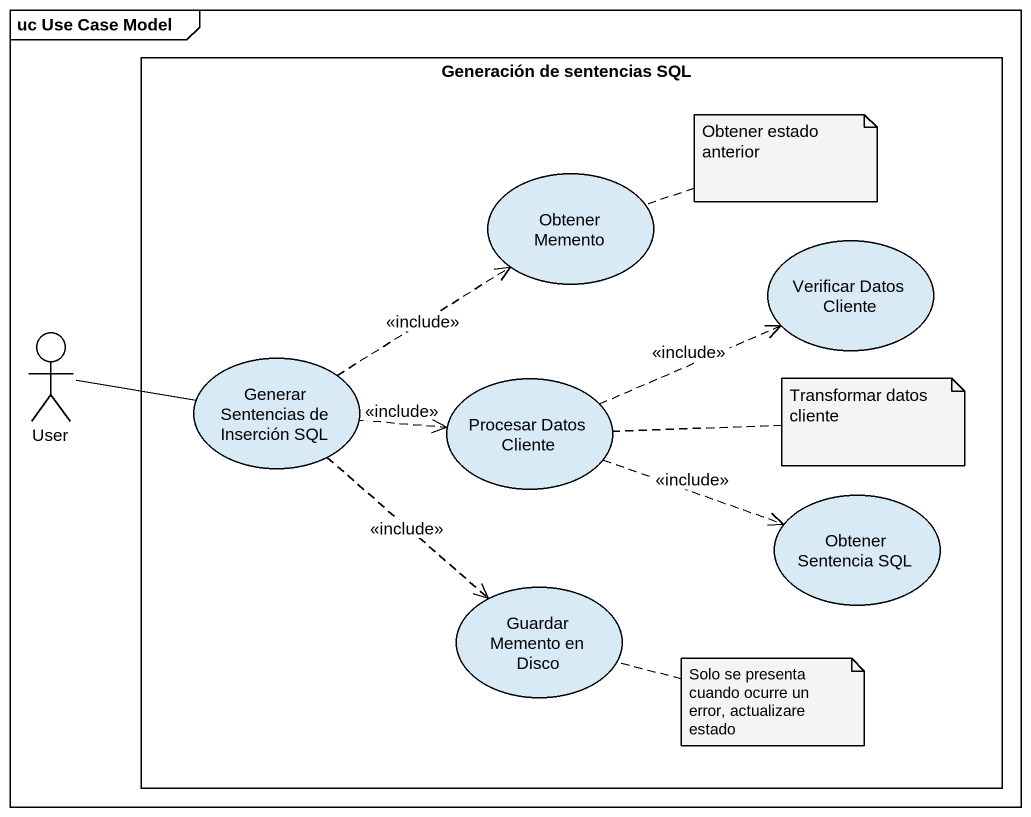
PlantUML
@startuml
mainframe uc Use Case Model
rectangle "Generación de sentencias SQL" as Generación_de_sentencias_SQL {
  usecase "Obtener Memento" as Obtener_Memento
  usecase "Verificar Datos Cliente" as Verificar_Datos_Cliente
  usecase "Generar Sentencias de Inserción SQL" as Generar_Sentencias_de
  usecase "Procesar Datos Cliente" as Procesar_Datos_Cliente
  usecase "Obtener Sentencia SQL" as Obtener_Sentencia_SQL
  usecase "Guardar Memento en Disco" as Guardar_Memento_en_Disco
}
actor User
User -right- Generar_Sentencias_de
Generar_Sentencias_de .up.> Obtener_Memento : <<include>>
Generar_Sentencias_de .right.> Procesar_Datos_Cliente : <<include>>
Generar_Sentencias_de ..> Guardar_Memento_en_Disco : <<include>>
Procesar_Datos_Cliente .right.> Verificar_Datos_Cliente : <<include>>
Procesar_Datos_Cliente .right.> Obtener_Sentencia_SQL : <<include>>
note right of Obtener_Memento : Obtener estado anterior
note right of Procesar_Datos_Cliente : Transformar datos cliente
note right of Guardar_Memento_en_Disco : Solo se presenta cuando ocurre un error, actualizare estado
@enduml
